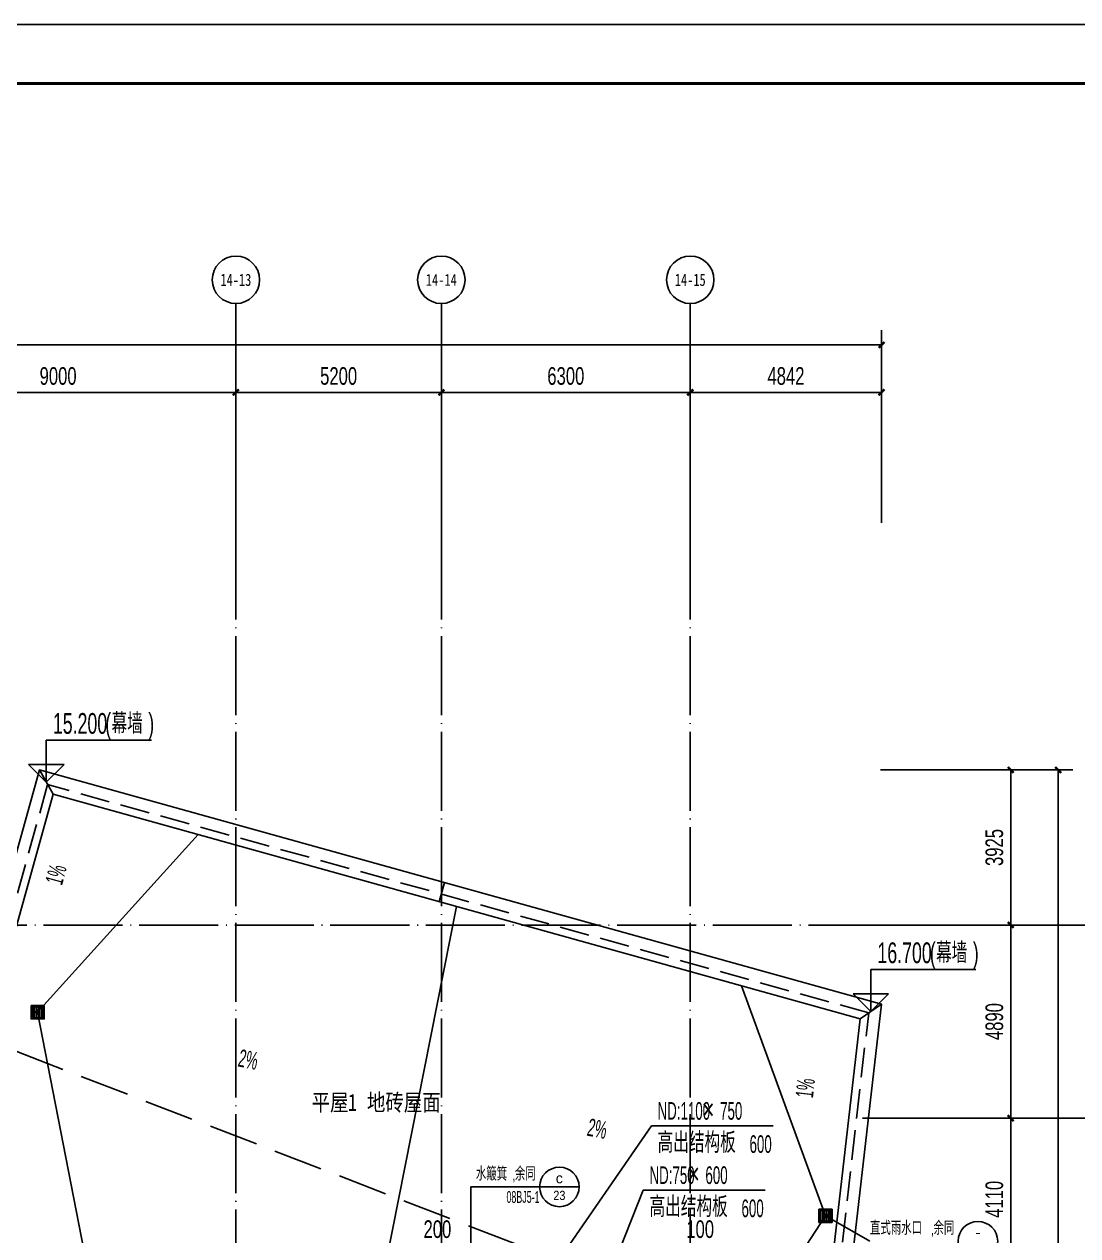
# Model space of a CAD drawing. Extents: x -409435 to 356702, y -107829 to 330904.
# Drawn here: x 99043 to 125706, y 300233 to 330904 of the extents above; entities that cross this region are included whole.
import ezdxf
from ezdxf.enums import TextEntityAlignment as Align
from ezdxf.xclip import XClip

# ---------------------------------------------------------------- set-up
doc = ezdxf.new("R2010")
doc.units = 0
doc.header["$LTSCALE"] = 1000
doc.header["$MEASUREMENT"] = 0
doc.header["$XCLIPFRAME"] = 0
for name, pattern in [('104-14# 核心筒$0$DOTE', [2.42, 2, -0.2, 0.02, -0.2]), ('109-34 轴网$0$L1$0$$AUDIT_BAD_LTYPE1', [0]), ('X-104 14#平面$0$DASH', [0.35, 0.25, -0.1])]:
    doc.linetypes.add(name, pattern=pattern)
for name, color, linetype in [('01-标注_尺寸', 124, 'Continuous'), ('01-标注_符号', 200, 'Continuous'), ('02-TEXT_标注', 130, 'Continuous'), ('104-14# 核心筒$0$01-标注_轴线坐标', 132, 'Continuous'), ('104-14# 核心筒$0$A_AXIS-轴线', 36, '104-14# 核心筒$0$DOTE'), ('104-14# 核心筒$0$AXIS_TEXT', 7, 'Continuous'), ('AXIS_TEXT', 7, 'Continuous'), ('X-104 14#平面$0$01-标注_标高', 200, 'Continuous'), ('X-104 14#平面$0$02-TEXT_标注', 130, 'Continuous'), ('X-104 14#平面$0$A-O_分水线', 127, 'Continuous'), ('X-104 14#平面$0$A-O_屋面', 201, 'Continuous'), ('X-104 14#平面$0$A-TECH_结构', 21, 'Continuous')]:
    doc.layers.add(name, color=color, linetype=linetype)
doc.styles.add('104-14# 核心筒$0$_TCH_AXIS', font='STXIHEI_0.TTF', dxfattribs={"width": 0.8})
doc.styles.add('104-14# 核心筒$0$_TCH_DIM_T3', font='ros.shx', dxfattribs={"width": 0.705882, "bigfont": 'jd.shx'})
doc.styles.add('_TCH_DIM', font='ros.shx', dxfattribs={"width": 0.8, "height": 2, "bigfont": 'jd.shx'})
doc.styles.add('_TCH_DIM_T3', font='ros.shx', dxfattribs={"width": 0.705882, "bigfont": 'jd.shx'})
doc.styles.add('_TCH_LABEL', font='ros.shx', dxfattribs={"width": 0.8, "bigfont": 'jd.shx'})
doc.styles.add('COMPLEX', font='COMPLEX')
doc.styles.add('X-104 14#平面$0$_TCH_DIM', font='ros.shx', dxfattribs={"width": 0.8, "bigfont": 'jd.shx'})
doc.styles.add('X-104 14#平面$0$Standard', font='STXIHEI_0.TTF', dxfattribs={"width": 0.8})
doc.dimstyles.new('104-14# 核心筒$0$_TCH_ARCH&&150', dxfattribs={"dimtxt": 446.25, "dimasz": 150, "dimexe": 375, "dimexo": 450, "dimgap": 189.375, "dimtad": 1, "dimdec": 0, "dimzin": 0, "dimdsep": 46, "dimtxsty": '104-14# 核心筒$0$_TCH_DIM_T3', "dimblk": '104-14# 核心筒$0$_ArchTick', "dimcen": 0.09, "dimclrt": 7, "dimazin": 2, "dimtfac": 1, "dimtdec": 0, "dimtix": 1, "dimtmove": 2, "dimatfit": 3, "dimfxl": 0, "dimtolj": 1, "dimtzin": 0, "dimarcsym": 0})
doc.dimstyles.new('_TCH_ARCH&&150', dxfattribs={"dimtxt": 446.25, "dimasz": 150, "dimexe": 375, "dimexo": 450, "dimgap": 189.375, "dimtad": 1, "dimdec": 0, "dimzin": 0, "dimdsep": 46, "dimtxsty": '_TCH_DIM_T3', "dimblk": 'ARCHTICK', "dimcen": 0.09, "dimclrt": 7, "dimazin": 2, "dimtfac": 1, "dimtdec": 0, "dimtix": 1, "dimtmove": 2, "dimatfit": 3, "dimfxl": 0, "dimtolj": 1, "dimtzin": 0, "dimarcsym": 0})

# ---------------------------------------------------------------- blocks, each defined once
blk = doc.blocks.new('图框-A1+1-4')
for points, const_width in [([(0, 0), (1051, 0), (1051, 594), (0, 594)], 0.05), ([(976, 584), (25, 584), (25, 10), (976, 10)], 0.5)]:
    blk.add_lwpolyline(points, close=True, dxfattribs=dict(const_width=const_width))
blk = doc.blocks.new('_AXISO')
blk.add_circle((0, 0), 0.5)
at = {"layer": 'AXIS_TEXT', "style": 'COMPLEX', "width": 1.041667}
blk.add_attdef('A', text='', height=0.56, dxfattribs=at).set_placement((-0.25, -0.28), (0.25, -0.28), align=Align.FIT)
blk = doc.blocks.new('104-14# 核心筒$0$_ArchTick')
at = {"color": 0, "linetype": 'ByBlock', "const_width": 0.4}
blk.add_lwpolyline([(-0.5, -0.5), (0.5, 0.5)], dxfattribs=at)
blk = doc.blocks.new('*D2848')
at = {"layer": '104-14# 核心筒$0$01-标注_轴线坐标', "color": 0, "lineweight": -2, "transparency": 16777216}
for p, q in [((95400, 318284), (95400, 321959)), ((104400, 318284), (104400, 321959)), ((95400, 321584), (104400, 321584))]:
    blk.add_line(p, q, dxfattribs=at)
at = {"layer": 'Defpoints', "color": 0, "transparency": 16777216}
for p in [(104400, 321584), (95400, 317834), (104400, 317834)]:
    blk.add_point(p, dxfattribs=at)
at = {"layer": '104-14# 核心筒$0$01-标注_轴线坐标', "color": 0, "lineweight": -2, "transparency": 16777216, "xscale": 150, "yscale": 150, "zscale": 150, "rotation": 180}
blk.add_blockref('104-14# 核心筒$0$_ArchTick', (95400, 321584), dxfattribs=at)
at = {"layer": '104-14# 核心筒$0$01-标注_轴线坐标', "color": 0, "lineweight": -2, "transparency": 16777216, "xscale": 150, "yscale": 150, "zscale": 150}
blk.add_blockref('104-14# 核心筒$0$_ArchTick', (104400, 321584), dxfattribs=at)
at = {"layer": '104-14# 核心筒$0$01-标注_轴线坐标', "color": 7, "transparency": 16777216, "insert": (99900, 321996), "char_height": 446.2, "attachment_point": 5, "style": '104-14# 核心筒$0$_TCH_DIM_T3'}
blk.add_mtext('\\A1;9000', dxfattribs=at)
blk = doc.blocks.new('*D2849')
at = {"layer": '104-14# 核心筒$0$01-标注_轴线坐标', "color": 0, "lineweight": -2, "transparency": 16777216}
for p, q in [((104400, 318284), (104400, 321959)), ((109600, 318284), (109600, 321959)), ((104400, 321584), (109600, 321584))]:
    blk.add_line(p, q, dxfattribs=at)
at = {"layer": 'Defpoints', "color": 0, "transparency": 16777216}
for p in [(109600, 321584), (104400, 317834), (109600, 317834)]:
    blk.add_point(p, dxfattribs=at)
at = {"layer": '104-14# 核心筒$0$01-标注_轴线坐标', "color": 0, "lineweight": -2, "transparency": 16777216, "xscale": 150, "yscale": 150, "zscale": 150, "rotation": 180}
blk.add_blockref('104-14# 核心筒$0$_ArchTick', (104400, 321584), dxfattribs=at)
at = {"layer": '104-14# 核心筒$0$01-标注_轴线坐标', "color": 0, "lineweight": -2, "transparency": 16777216, "xscale": 150, "yscale": 150, "zscale": 150}
blk.add_blockref('104-14# 核心筒$0$_ArchTick', (109600, 321584), dxfattribs=at)
at = {"layer": '104-14# 核心筒$0$01-标注_轴线坐标', "color": 7, "transparency": 16777216, "insert": (107000, 321996), "char_height": 446.2, "attachment_point": 5, "style": '104-14# 核心筒$0$_TCH_DIM_T3'}
blk.add_mtext('\\A1;5200', dxfattribs=at)
blk = doc.blocks.new('*D2850')
at = {"layer": '104-14# 核心筒$0$01-标注_轴线坐标', "color": 0, "lineweight": -2, "transparency": 16777216}
for p, q in [((109600, 318284), (109600, 321959)), ((115900, 318284), (115900, 321959)), ((109600, 321584), (115900, 321584))]:
    blk.add_line(p, q, dxfattribs=at)
at = {"layer": 'Defpoints', "color": 0, "transparency": 16777216}
for p in [(115900, 321584), (109600, 317834), (115900, 317834)]:
    blk.add_point(p, dxfattribs=at)
at = {"layer": '104-14# 核心筒$0$01-标注_轴线坐标', "color": 0, "lineweight": -2, "transparency": 16777216, "xscale": 150, "yscale": 150, "zscale": 150, "rotation": 180}
blk.add_blockref('104-14# 核心筒$0$_ArchTick', (109600, 321584), dxfattribs=at)
at = {"layer": '104-14# 核心筒$0$01-标注_轴线坐标', "color": 0, "lineweight": -2, "transparency": 16777216, "xscale": 150, "yscale": 150, "zscale": 150}
blk.add_blockref('104-14# 核心筒$0$_ArchTick', (115900, 321584), dxfattribs=at)
at = {"layer": '104-14# 核心筒$0$01-标注_轴线坐标', "color": 7, "transparency": 16777216, "insert": (112750, 321996), "char_height": 446.2, "attachment_point": 5, "style": '104-14# 核心筒$0$_TCH_DIM_T3'}
blk.add_mtext('\\A1;6300', dxfattribs=at)
blk = doc.blocks.new('*D2851')
at = {"layer": '104-14# 核心筒$0$01-标注_轴线坐标', "color": 0, "lineweight": -2, "transparency": 16777216}
for p, q in [((115900, 318284), (115900, 321959)), ((120742, 318284), (120742, 321959)), ((115900, 321584), (120742, 321584))]:
    blk.add_line(p, q, dxfattribs=at)
at = {"layer": 'Defpoints', "color": 0, "transparency": 16777216}
for p in [(120742, 321584), (115900, 317834), (120742, 317834)]:
    blk.add_point(p, dxfattribs=at)
at = {"layer": '104-14# 核心筒$0$01-标注_轴线坐标', "color": 0, "lineweight": -2, "transparency": 16777216, "xscale": 150, "yscale": 150, "zscale": 150, "rotation": 180}
blk.add_blockref('104-14# 核心筒$0$_ArchTick', (115900, 321584), dxfattribs=at)
at = {"layer": '104-14# 核心筒$0$01-标注_轴线坐标', "color": 0, "lineweight": -2, "transparency": 16777216, "xscale": 150, "yscale": 150, "zscale": 150}
blk.add_blockref('104-14# 核心筒$0$_ArchTick', (120742, 321584), dxfattribs=at)
at = {"layer": '104-14# 核心筒$0$01-标注_轴线坐标', "color": 7, "transparency": 16777216, "insert": (118321, 321996), "char_height": 446.2, "attachment_point": 5, "style": '104-14# 核心筒$0$_TCH_DIM_T3'}
blk.add_mtext('\\A1;4842', dxfattribs=at)
blk = doc.blocks.new('*D2867')
at = {"layer": '104-14# 核心筒$0$01-标注_轴线坐标', "color": 0, "lineweight": -2, "transparency": 16777216}
for p, q in [((120710, 303210), (124385, 303210)), ((124010, 299100), (124010, 303210)), ((120710, 299100), (124385, 299100))]:
    blk.add_line(p, q, dxfattribs=at)
at = {"layer": 'Defpoints', "color": 0, "transparency": 16777216}
for p in [(120260, 303210), (124010, 303210), (120260, 299100)]:
    blk.add_point(p, dxfattribs=at)
at = {"layer": '104-14# 核心筒$0$01-标注_轴线坐标', "color": 0, "lineweight": -2, "transparency": 16777216, "xscale": 150, "yscale": 150, "zscale": 150}
for p, rotation in [((124010, 303210), 90), ((124010, 299100), 270)]:
    blk.add_blockref('104-14# 核心筒$0$_ArchTick', p, dxfattribs=dict(at, rotation=rotation))
at = {"layer": '104-14# 核心筒$0$01-标注_轴线坐标', "color": 7, "transparency": 16777216, "insert": (123597, 301155), "char_height": 446.2, "attachment_point": 5, "rotation": 90, "style": '104-14# 核心筒$0$_TCH_DIM_T3'}
blk.add_mtext('\\A1;4110', dxfattribs=at)
blk = doc.blocks.new('*D2868')
at = {"layer": '104-14# 核心筒$0$01-标注_轴线坐标', "color": 0, "lineweight": -2, "transparency": 16777216}
for p, q in [((120710, 308100), (124385, 308100)), ((124010, 303210), (124010, 308100)), ((120710, 303210), (124385, 303210))]:
    blk.add_line(p, q, dxfattribs=at)
at = {"layer": 'Defpoints', "color": 0, "transparency": 16777216}
for p in [(120260, 308100), (124010, 308100), (120260, 303210)]:
    blk.add_point(p, dxfattribs=at)
at = {"layer": '104-14# 核心筒$0$01-标注_轴线坐标', "color": 0, "lineweight": -2, "transparency": 16777216, "xscale": 150, "yscale": 150, "zscale": 150}
for p, rotation in [((124010, 308100), 90), ((124010, 303210), 270)]:
    blk.add_blockref('104-14# 核心筒$0$_ArchTick', p, dxfattribs=dict(at, rotation=rotation))
at = {"layer": '104-14# 核心筒$0$01-标注_轴线坐标', "color": 7, "transparency": 16777216, "insert": (123597, 305655), "char_height": 446.2, "attachment_point": 5, "rotation": 90, "style": '104-14# 核心筒$0$_TCH_DIM_T3'}
blk.add_mtext('\\A1;4890', dxfattribs=at)
blk = doc.blocks.new('*D2869')
at = {"layer": '104-14# 核心筒$0$01-标注_轴线坐标', "color": 0, "lineweight": -2, "transparency": 16777216}
for p, q in [((120710, 312025), (124385, 312025)), ((124010, 308100), (124010, 312025)), ((120710, 308100), (124385, 308100))]:
    blk.add_line(p, q, dxfattribs=at)
at = {"layer": 'Defpoints', "color": 0, "transparency": 16777216}
for p in [(120260, 312025), (124010, 312025), (120260, 308100)]:
    blk.add_point(p, dxfattribs=at)
at = {"layer": '104-14# 核心筒$0$01-标注_轴线坐标', "color": 0, "lineweight": -2, "transparency": 16777216, "xscale": 150, "yscale": 150, "zscale": 150}
for p, rotation in [((124010, 312025), 90), ((124010, 308100), 270)]:
    blk.add_blockref('104-14# 核心筒$0$_ArchTick', p, dxfattribs=dict(at, rotation=rotation))
at = {"layer": '104-14# 核心筒$0$01-标注_轴线坐标', "color": 7, "transparency": 16777216, "insert": (123597, 310063), "char_height": 446.2, "attachment_point": 5, "rotation": 90, "style": '104-14# 核心筒$0$_TCH_DIM_T3'}
blk.add_mtext('\\A1;3925', dxfattribs=at)
blk = doc.blocks.new('*D2877')
at = {"layer": '104-14# 核心筒$0$01-标注_轴线坐标', "color": 0, "lineweight": -2, "transparency": 16777216}
for p, q in [((-6010, 318284), (-6010, 323159)), ((120742, 318284), (120742, 323159)), ((-6010, 322784), (120742, 322784))]:
    blk.add_line(p, q, dxfattribs=at)
at = {"layer": 'Defpoints', "color": 0, "transparency": 16777216}
for p in [(120742, 322784), (-6010, 317834), (120742, 317834)]:
    blk.add_point(p, dxfattribs=at)
at = {"layer": '104-14# 核心筒$0$01-标注_轴线坐标', "color": 0, "lineweight": -2, "transparency": 16777216, "xscale": 150, "yscale": 150, "zscale": 150, "rotation": 180}
blk.add_blockref('104-14# 核心筒$0$_ArchTick', (-6010, 322784), dxfattribs=at)
at = {"layer": '104-14# 核心筒$0$01-标注_轴线坐标', "color": 0, "lineweight": -2, "transparency": 16777216, "xscale": 150, "yscale": 150, "zscale": 150}
blk.add_blockref('104-14# 核心筒$0$_ArchTick', (120742, 322784), dxfattribs=at)
at = {"layer": '104-14# 核心筒$0$01-标注_轴线坐标', "color": 7, "transparency": 16777216, "insert": (57366, 323196), "char_height": 446.2, "attachment_point": 5, "style": '104-14# 核心筒$0$_TCH_DIM_T3'}
blk.add_mtext('\\A1;126752', dxfattribs=at)
blk = doc.blocks.new('*D2879')
at = {"layer": '104-14# 核心筒$0$01-标注_轴线坐标', "color": 0, "lineweight": -2, "transparency": 16777216}
for p, q in [((120710, 312025), (125585, 312025)), ((125210, 262384), (125210, 312025)), ((120710, 262384), (125585, 262384))]:
    blk.add_line(p, q, dxfattribs=at)
at = {"layer": 'Defpoints', "color": 0, "transparency": 16777216}
for p in [(120260, 312025), (125210, 312025), (120260, 262384)]:
    blk.add_point(p, dxfattribs=at)
at = {"layer": '104-14# 核心筒$0$01-标注_轴线坐标', "color": 0, "lineweight": -2, "transparency": 16777216, "xscale": 150, "yscale": 150, "zscale": 150}
for p, rotation in [((125210, 312025), 90), ((125210, 262384), 270)]:
    blk.add_blockref('104-14# 核心筒$0$_ArchTick', p, dxfattribs=dict(at, rotation=rotation))
at = {"layer": '104-14# 核心筒$0$01-标注_轴线坐标', "color": 7, "transparency": 16777216, "insert": (124797, 287204), "char_height": 446.2, "attachment_point": 5, "rotation": 90, "style": '104-14# 核心筒$0$_TCH_DIM_T3'}
blk.add_mtext('\\A1;49641', dxfattribs=at)
blk = doc.blocks.new('X-104 14#平面$0$0000')
for p, q in [((68587, 39539), (63777, 15271)), ((57983, 36863), (59350, 29855))]:
    blk.add_line(p, q)
for points in [[(57983, 36863), (62045, 41359)], [(77922, 31708), (75800, 37532)], [(77922, 31708), (74572, 26572)]]:
    blk.add_lwpolyline(points)
blk = doc.blocks.new('X-104 14#平面$0$jtkjuyriuy')
h = blk.add_hatch()
h.set_pattern_fill('ANSI31', color=8, scale=30, angle=45)
h.set_pattern_definition([(90, (0, 0), (-47.625, 1e-14), [])])
h.paths.add_polyline_path([(-138, 138), (138, 138), (138, -138), (-138, -138)])
for points in [[(-168, 168), (168, 168), (168, -168), (-168, -168)], [(-138, 138), (138, 138), (138, -138), (-138, -138)]]:
    blk.add_lwpolyline(points, close=True)
blk = doc.blocks.new('X-104 14#平面$0$ddddllll')
at = {"layer": 'X-104 14#平面$0$A-O_分水线'}
for p in [(75083, 36563), (95022, 31408)]:
    blk.add_blockref('X-104 14#平面$0$jtkjuyriuy', p, dxfattribs=at)
blk = doc.blocks.new('X-104 14#平面$0$000003333')
for centre in [(99383, 305892), (119322, 300737)]:
    blk.add_circle(centre, 50)
blk = doc.blocks.new('_ArchTick')
at = {"color": 0, "linetype": 'ByBlock', "const_width": 0.4}
blk.add_lwpolyline([(-0.5, -0.5), (0.5, 0.5)], dxfattribs=at)
blk = doc.blocks.new('*D1128')
at = {"layer": '01-标注_尺寸', "color": 0, "lineweight": -2, "transparency": 16777216}
for p, q in [((109400, 298861), (109400, 299835)), ((109600, 298861), (109600, 299835)), ((109400, 299460), (109250, 299460)), ((109400, 299460), (109600, 299460)), ((109600, 299460), (109750, 299460))]:
    blk.add_line(p, q, dxfattribs=at)
at = {"layer": 'Defpoints', "color": 0, "transparency": 16777216}
for p in [(109600, 299460), (109400, 298411), (109600, 298411)]:
    blk.add_point(p, dxfattribs=at)
at = {"layer": '01-标注_尺寸', "color": 0, "lineweight": -2, "transparency": 16777216, "xscale": 150, "yscale": 150, "zscale": 150}
blk.add_blockref('_ArchTick', (109400, 299460), dxfattribs=at)
at = {"layer": '01-标注_尺寸', "color": 0, "lineweight": -2, "transparency": 16777216, "xscale": 150, "yscale": 150, "zscale": 150, "rotation": 180}
blk.add_blockref('_ArchTick', (109600, 299460), dxfattribs=at)
at = {"layer": '01-标注_尺寸', "color": 7, "transparency": 16777216, "insert": (109500, 300397), "char_height": 446.2, "attachment_point": 5, "style": '_TCH_DIM_T3'}
blk.add_mtext('\\A1;200', dxfattribs=at)
blk = doc.blocks.new('*D1131')
at = {"layer": '01-标注_尺寸', "color": 0, "lineweight": -2, "transparency": 16777216}
for p, q in [((116100, 298861), (116100, 299835)), ((116200, 298861), (116200, 299835)), ((116100, 299460), (115950, 299460)), ((116100, 299460), (116200, 299460)), ((116200, 299460), (116350, 299460))]:
    blk.add_line(p, q, dxfattribs=at)
at = {"layer": 'Defpoints', "color": 0, "transparency": 16777216}
for p in [(116200, 299460), (116100, 298411), (116200, 298411)]:
    blk.add_point(p, dxfattribs=at)
at = {"layer": '01-标注_尺寸', "color": 0, "lineweight": -2, "transparency": 16777216, "xscale": 150, "yscale": 150, "zscale": 150}
blk.add_blockref('_ArchTick', (116100, 299460), dxfattribs=at)
at = {"layer": '01-标注_尺寸', "color": 0, "lineweight": -2, "transparency": 16777216, "xscale": 150, "yscale": 150, "zscale": 150, "rotation": 180}
blk.add_blockref('_ArchTick', (116200, 299460), dxfattribs=at)
at = {"layer": '01-标注_尺寸', "color": 7, "transparency": 16777216, "insert": (116150, 300397), "char_height": 446.2, "attachment_point": 5, "style": '_TCH_DIM_T3'}
blk.add_mtext('\\A1;100', dxfattribs=at)
blk = doc.blocks.new('104-14# 核心筒')
at = {"layer": '104-14# 核心筒$0$01-标注_轴线坐标'}
for p, q in [((104400, 317833.6), (104400, 323833.6)), ((109600, 317833.6), (109600, 323833.6)), ((115900, 317833.6), (115900, 323833.6)), ((120259.9, 308100), (126259.9, 308100)), ((120259.9, 303210.4), (126259.9, 303210.4))]:
    blk.add_line(p, q, dxfattribs=at)
at = {"layer": '104-14# 核心筒$0$A_AXIS-轴线'}
for p, q in [((104400, 317833.6), (104400, 259754.9)), ((109600, 317833.6), (109600, 259754.9)), ((115900, 317833.6), (115900, 259754.9)), ((-9370.1, 308100), (120259.9, 308100))]:
    blk.add_line(p, q, dxfattribs=at)
at = {"layer": '104-14# 核心筒$0$01-标注_轴线坐标'}
ref = blk.add_blockref('_AXISO', (104400, 324433.6), dxfattribs=dict(at, xscale=1200, yscale=1200, zscale=1200))
ref.add_attrib('A', '14-13', dxfattribs={"layer": '104-14# 核心筒$0$AXIS_TEXT', "height": 310.63, "style": '104-14# 核心筒$0$_TCH_AXIS', "width": 0.920728}).set_placement((104009.8, 324278.3), (104790.2, 324278.3), align=Align.FIT)
ref = blk.add_blockref('_AXISO', (109600, 324433.6), dxfattribs=dict(at, xscale=1200, yscale=1200, zscale=1200))
ref.add_attrib('A', '14-14', dxfattribs={"layer": '104-14# 核心筒$0$AXIS_TEXT', "height": 302.98, "style": '104-14# 核心筒$0$_TCH_AXIS', "width": 0.947628}).set_placement((109208.3, 324282.1), (109991.7, 324282.1), align=Align.FIT)
ref = blk.add_blockref('_AXISO', (115900, 324433.6), dxfattribs=dict(at, xscale=1200, yscale=1200, zscale=1200))
ref.add_attrib('A', '14-15', dxfattribs={"layer": '104-14# 核心筒$0$AXIS_TEXT', "height": 311.31, "style": '104-14# 核心筒$0$_TCH_AXIS', "width": 0.918395}).set_placement((115509.9, 324277.9), (116290.1, 324277.9), align=Align.FIT)
for p1, p2, distance, picture, middle in [((-6009.8, 317833.6), (120741.8, 317833.6), 4950, '*D2877', (57366, 323196.1)), ((95400, 317833.6), (104400, 317833.6), 3750, '*D2848', (99900, 321996.1)), ((104400, 317833.6), (109600, 317833.6), 3750, '*D2849', (107000, 321996.1)), ((109600, 317833.6), (115900, 317833.6), 3750, '*D2850', (112750, 321996.1)), ((115900, 317833.6), (120741.8, 317833.6), 3750, '*D2851', (118320.9, 321996.1)), ((120259.9, 308100), (120259.9, 312025), -3750, '*D2869', (123597.4, 310062.5)), ((120259.9, 262383.6), (120259.9, 312025), -4950, '*D2879', (124797.4, 287204.3)), ((120259.9, 303210.4), (120259.9, 308100), -3750, '*D2868', (123597.4, 305655.2)), ((120259.9, 299100), (120259.9, 303210.4), -3750, '*D2867', (123597.4, 301155.2))]:
    dim = blk.add_aligned_dim(p1=p1, p2=p2, distance=distance, dimstyle='104-14# 核心筒$0$_TCH_ARCH&&150', dxfattribs=at)
    dim.commit()
    dim.dimension.update_dxf_attribs({"geometry": picture, "text_midpoint": middle})
blk = doc.blocks.new('X-104 14#平面')
blk.add_lwpolyline([(139216.5, 241800), (-18433.5, 241800), (-18433.5, 330900), (139216.5, 330900)], close=True)
at = {"layer": 'X-104 14#平面$0$01-标注_标高'}
for p, q in [((99600.8, 311717.1), (99600.8, 312782.9)), ((99600.8, 312782.9), (102260.3, 312782.9)), ((99600.8, 311717.1), (99150.8, 312167.1)), ((99150.8, 312167.1), (100050.8, 312167.1)), ((99600.8, 311717.1), (100050.8, 312167.1)), ((120469.1, 305911), (120469.1, 306976.7)), ((120469.1, 306976.7), (123128.6, 306976.7)), ((120469.1, 305911), (120019.1, 306361)), ((120019.1, 306361), (120919.1, 306361)), ((120469.1, 305911), (120919.1, 306361))]:
    blk.add_line(p, q, dxfattribs=at)
at = {"layer": 'X-104 14#平面$0$02-TEXT_标注', "linetype": 'X-104 14#平面$0$DASH', "ltscale": 5}
blk.add_lwpolyline([(116350, 298150), (73199.9, 314785)], dxfattribs=at)
at = {"layer": 'X-104 14#平面$0$A-O_屋面'}
blk.add_line((120196.4, 305727.4), (120741.8, 306094.6), dxfattribs=at)
for points in [[(82349.8, 264577.4), (83499.8, 267565.9), (52926.6, 266284.7), (53491, 268939.8), (17309.3, 268308.2), (22065.4, 284894.6), (62738.3, 285920), (62307.5, 284891.2), (92265.6, 286255.1), (99426.9, 312025), (120741.8, 306094.6), (117562.9, 278400.5), (119297.3, 278014.5), (109062.3, 262867.9), (82417.6, 264753.6)], [(99774.7, 311409.3), (99426.9, 312025)]]:
    blk.add_lwpolyline(points, dxfattribs=at)
blk.add_lwpolyline([(83126.9, 265204.7), (108809.6, 263387.1), (118471.8, 277685.9), (117014.8, 278010.2), (120196.4, 305727.4), (99774.7, 311409.3), (92650.5, 285772.1), (61541.2, 284355.8), (61978.8, 285400.7), (22444.8, 284404), (17976.2, 268819.9), (54110.7, 269450.7), (53549.7, 266811.2), (84240.1, 268097.3)], close=True, dxfattribs=at)
at = {"layer": 'X-104 14#平面$0$A-O_屋面', "color": 1}
blk.add_lwpolyline([(109546.4, 308690.5), (109680.4, 309172.2)], dxfattribs=at)
at = {"layer": 'X-104 14#平面$0$A-TECH_结构', "linetype": 'X-104 14#平面$0$DASH', "ltscale": 3}
blk.add_lwpolyline([(82843.2, 265024.2), (82843.2, 265024.2), (108910.7, 263179.4), (118802, 277817.3), (117234.1, 278166.3), (120414.6, 305874.3), (99635.5, 311655.6), (92496.6, 285965.3), (61847.8, 284570), (62282.6, 285608.4), (22293, 284600.3), (17709.4, 268615.2), (53862.8, 269246.3), (53300.5, 266600.6), (83944, 267884.8), (82843.2, 265024.2), (82843.2, 265024.2)], dxfattribs=at)
at = {"xscale": 150, "yscale": 150, "zscale": 150}
blk.add_blockref('图框-A1+1-4', (-18433.5, 241800), dxfattribs=at)
ref = blk.add_blockref('104-14# 核心筒', (0, 0))
XClip(ref).set_block_clipping_path([(-38664.3623821461, -25500), (139216.5485069363, 330900)])
for name, p in [('X-104 14#平面$0$ddddllll', (24300, 269328.8)), ('X-104 14#平面$0$000003333', (0, 0))]:
    blk.add_blockref(name, p)
at = {"layer": 'X-104 14#平面$0$A-O_分水线'}
blk.add_blockref('X-104 14#平面$0$0000', (41400, 269028.8), dxfattribs=at)
at = {"layer": 'X-104 14#平面$0$02-TEXT_标注'}
for s, height, style, width, p in [('15.200', 525, 'X-104 14#平面$0$_TCH_DIM', 0.64, (99768.1, 312940.4)), ('(', 525, 'X-104 14#平面$0$_TCH_DIM', 0.64, (101094.3, 312940.4)), ('幕墙', 520.93, 'X-104 14#平面$0$_TCH_DIM', 0.8, (101251.1, 312940.4)), (')', 525, 'X-104 14#平面$0$_TCH_DIM', 0.64, (102182.2, 312940.4)), ('16.700', 525, 'X-104 14#平面$0$_TCH_DIM', 0.64, (120636.4, 307134.2)), ('(', 525, 'X-104 14#平面$0$_TCH_DIM', 0.64, (121962.6, 307134.2)), ('幕墙', 520.93, 'X-104 14#平面$0$_TCH_DIM', 0.8, (122119.4, 307134.2)), (')', 525, 'X-104 14#平面$0$_TCH_DIM', 0.64, (123050.6, 307134.2)), ('平屋', 428.14, 'X-104 14#平面$0$Standard', 0.8, (106315.5, 303395.3)), ('1', 428.1, 'X-104 14#平面$0$Standard', 0.8, (107232.5, 303395.3)), ('地砖屋面', 428.14, 'X-104 14#平面$0$Standard', 0.8, (107715.8, 303395.3))]:
    blk.add_text(s, height=height, dxfattribs=dict(at, style=style, width=width)).set_placement(p)

msp = doc.modelspace()

# ---------------------------------------------------------------- linework, layer by layer
at = {"layer": '01-标注_符号'}
for p, q in [((111353.9, 297857.1), (114914.3, 303013.5)), ((114914.3, 303013.5), (118001.4, 303013.5)), ((110350, 301468.5), (112086.5, 301468.5)), ((110350, 298339.1), (110350, 301468.5)), ((113086.5, 301468.5), (112086.5, 301468.5)), ((113306.1, 297859), (114710.8, 301386.7)), ((114710.8, 301386.7), (117797.9, 301386.7)), ((119337.1, 300728.3), (120443, 300094.3))]:
    msp.add_line(p, q, dxfattribs=at)
for points in [[(100340.9, 309734.9, 0, 0, 0), (100154.9, 309065.5, 120, 0, 0), (100034.4, 308631.9, 0, 0, 0)], [(119233.6, 304328.7, 0, 0, 0), (119171.3, 303785.6, 120, 0, 0), (119120, 303338.5, 0, 0, 0)]]:
    msp.add_lwpolyline(points, format="xyseb", dxfattribs=at)
at = {"layer": '01-标注_符号', "linetype": '109-34 轴网$0$L1$0$$AUDIT_BAD_LTYPE1'}
for points in [[(105256, 304199.5, 0, 0, 0), (104298.6, 304389.2, 120, 0, 0), (103857.2, 304476.7, 0, 0, 0)], [(112690.6, 302725.9, 0, 0, 0), (113647.9, 302536.1, 120, 0, 0), (114089.4, 302448.6, 0, 0, 0)]]:
    msp.add_lwpolyline(points, format="xyseb", dxfattribs=at)
at = {"layer": '01-标注_符号'}
for centre, radius in [((112586.5, 301468.5), 500), ((119321.6, 300737.2), 17.8), ((123180.6, 300094.3), 500)]:
    msp.add_circle(centre, radius, dxfattribs=at)

# ---------------------------------------------------------------- block references
msp.add_blockref('X-104 14#平面', (0, 0))

# ---------------------------------------------------------------- texts
at = {"layer": '02-TEXT_标注', "style": '_TCH_DIM', "width": 0.564706}
for rotation, p in [(74.46973, (99996.5, 309084)), (83.4519, (119003.5, 303705.5))]:
    msp.add_text('1%%%', height=446.25, rotation=rotation, dxfattribs=at).set_placement(p)
at = {"layer": '02-TEXT_标注', "linetype": '109-34 轴网$0$L1$0$$AUDIT_BAD_LTYPE1', "style": '_TCH_DIM', "width": 0.564706}
for p in [(104430.7, 304523.6), (113264, 302772.8)]:
    msp.add_text('2%%%', height=446.25, rotation=348.78871, dxfattribs=at).set_placement(p)
at = {"layer": '02-TEXT_标注', "style": '_TCH_DIM'}
for s, height, width, p in [('ND:1100', 446.25, 0.564706, (115071.8, 303171)), ('×', 520.9, 0.8, (116189, 303171)), ('750', 446.25, 0.564706, (116654.6, 303171)), ('高出结构板', 520.93, 0.8, (115071.8, 302331)), ('600', 446.25, 0.564706, (117399.7, 302331)), ('水簸箕', 347.29, 0.8, (110473.4, 301630.1)), ('余同', 347.29, 0.8, (111460.5, 301630.1)), ('ND:750', 446.25, 0.564706, (114868.3, 301544.2)), ('×', 520.9, 0.8, (115817.5, 301544.2)), ('600', 446.25, 0.564706, (116283.1, 301544.2)), (',', 297.5, 0.564706, (111404.5, 301630.1)), ('08BJ5-1', 297.5, 0.564706, (111247.9, 301066)), ('高出结构板', 520.93, 0.8, (114868.3, 300704.2)), ('600', 446.25, 0.564706, (117196.2, 300704.2)), ('直式雨水口', 347.29, 0.8, (120446.7, 300256)), ('余同', 347.29, 0.8, (122054.7, 300256)), (',', 297.5, 0.564706, (121998.7, 300256))]:
    msp.add_text(s, height=height, dxfattribs=dict(at, width=width)).set_placement(p)
at = {"layer": '02-TEXT_标注', "style": '_TCH_LABEL'}
for s, height, width, p, p2 in [('c', 260.4, 2.142857, (112497.2, 301561.1), (112675.7, 301561.1)), ('23', 235.02, 1.428571, (112434.3, 301136.9), (112738.7, 301136.9)), ('-', 265.1, 1.111111, (123109.9, 300186.3), (123251.3, 300186.3))]:
    msp.add_text(s, height=height, dxfattribs=dict(at, width=width)).set_placement(p, p2, align=Align.FIT)

# ---------------------------------------------------------------- dimensions: what is measured, and where the dimension line sits
at = {"layer": '01-标注_尺寸'}
for base, p1, p2, picture, middle in [((109600, 299459.7), (109400, 298410.6), (109600, 298410.6), '*D1128', (109500, 300397.2)), ((116200, 299459.7), (116100, 298410.6), (116200, 298410.6), '*D1131', (116150, 300397.2))]:
    dim = msp.add_linear_dim(base=base, p1=p1, p2=p2, angle=0, dimstyle='_TCH_ARCH&&150', dxfattribs=at)
    dim.commit()
    dim.dimension.update_dxf_attribs({"geometry": picture, "text_midpoint": middle, "dimtype": 161})

doc.saveas('drawing.dxf')
